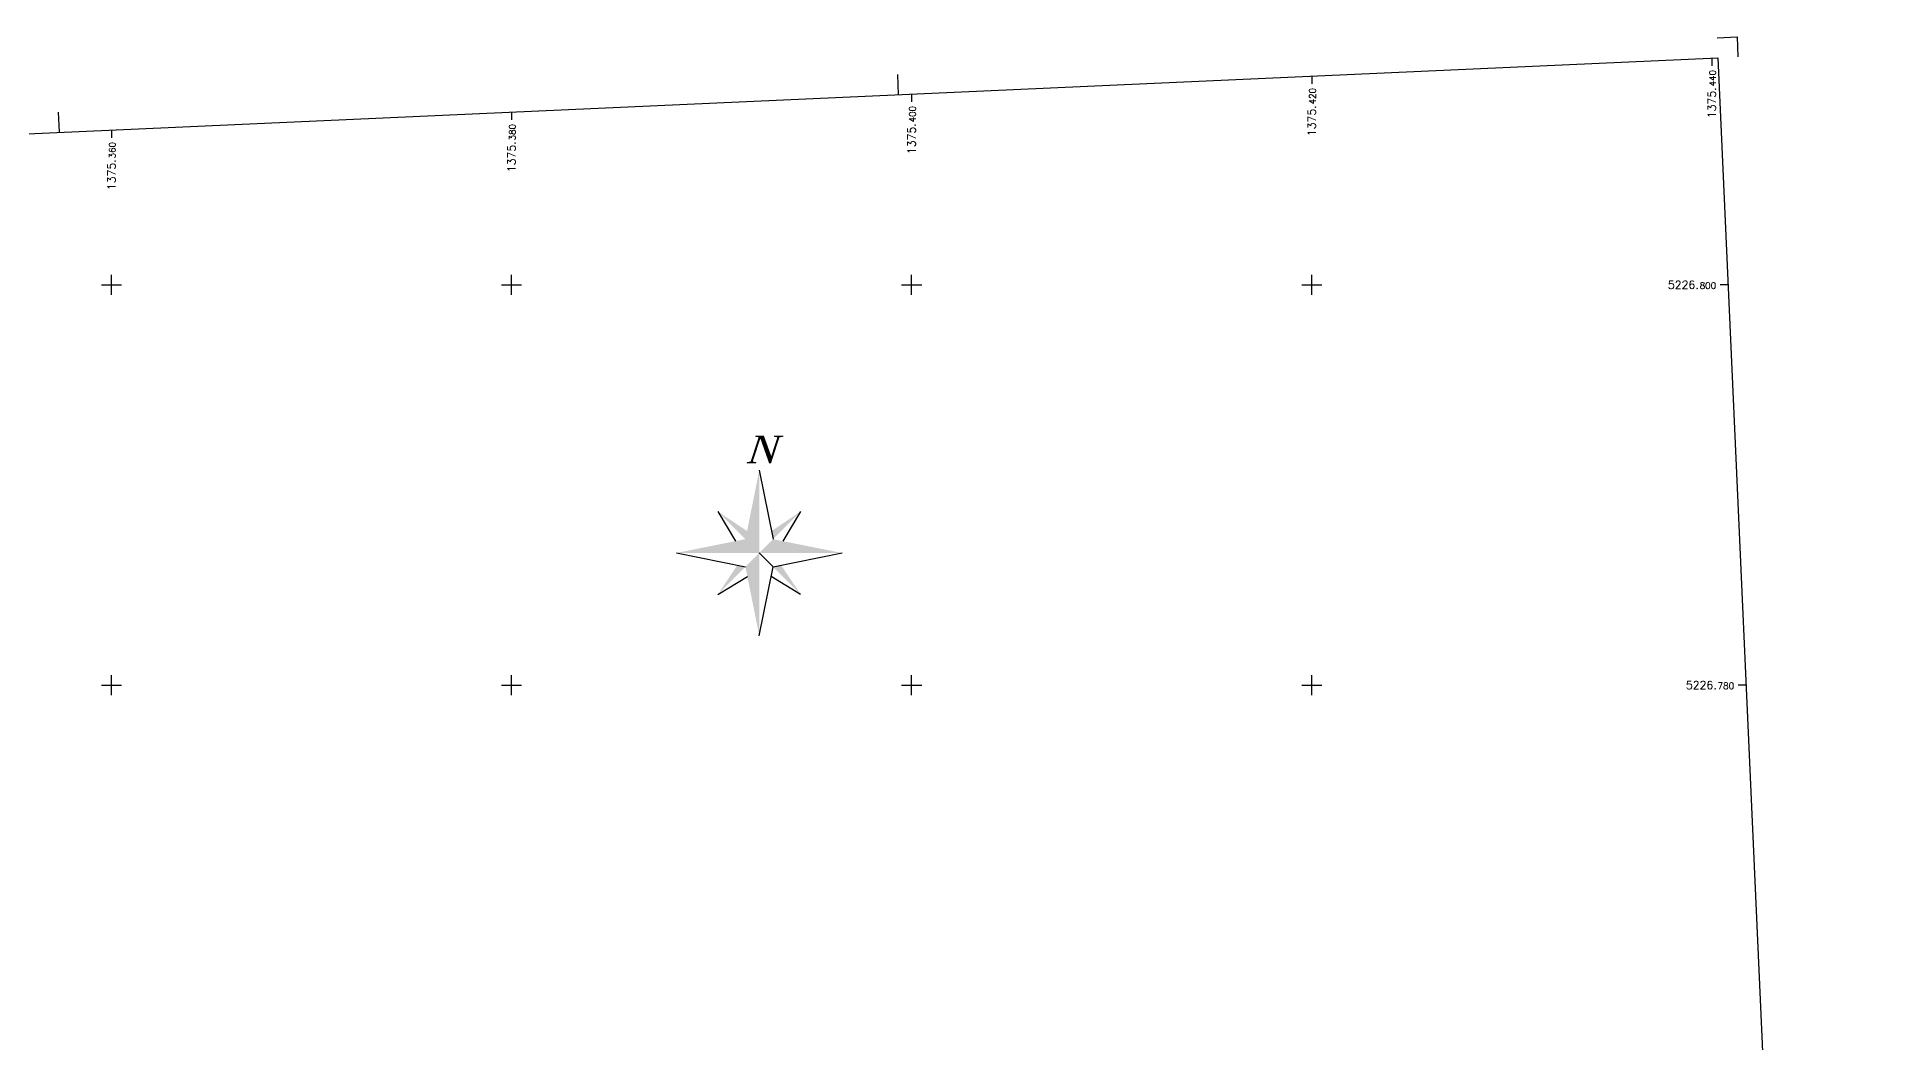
# Model space of a CAD drawing. Header units: metres. Extents: x 1373359 to 1376054, y 5226623 to 5228666.
# Drawn here: x 1375356.3 to 1375448.2, y 5226762.2 to 5226812.4 of the extents above; entities that cross this region are included whole.
import ezdxf
from ezdxf.enums import TextEntityAlignment as Align

# ---------------------------------------------------------------- set-up
doc = ezdxf.new("R2010")
doc.units = ezdxf.units.M
doc.header["$LTSCALE"] = 2
doc.layers.get('0').update_dxf_attribs({"color": 6})
for name, color, linetype in [('MEP_F_CADRE', 7, 'Continuous'), ('MEP_F_CARRO', 7, 'Continuous'), ('MEP_F_TEXCARRO', 7, 'Continuous'), ('MEP_P_FNORD', 7, 'Continuous')]:
    doc.layers.add(name, color=color, linetype=linetype)
doc.styles.get("Standard").update_dxf_attribs({"font": 'romans.shx'})
doc.styles.add('TNR', font='TIMES.TTF', dxfattribs={"width": 0.999})

# ---------------------------------------------------------------- blocks, each defined once
blk = doc.blocks.new('NORD')
for p, q in [((0, 4.138), (0.69, 0.69)), ((-2.069, 2.069), (-1.182, 0.591)), ((2.069, 2.069), (1.182, 0.591)), ((-4.138, 0), (-0.69, -0.69)), ((0.69, -0.69), (4.138, 0)), ((-2.069, -2.069), (-0.591, -1.182)), ((2.069, -2.069), (0.591, -1.182))]:
    blk.add_line(p, q)
blk.add_lwpolyline([(0, -4.138), (0.69, -0.69), (0, 0)])
for points in [[(0, 0), (0, 0), (0, 4.138), (-0.69, 0.69)], [(-2.069, 2.069), (-0.69, 0.69), (-0.609, 1.095)], [(2.069, 2.069), (0.69, 0.69), (0.609, 1.095)], [(-4.138, 0), (-0.69, 0.69), (0, 0)], [(0, 0), (0, -4.138), (-0.69, -0.69)], [(0, 0), (4.138, 0), (0.69, 0.69)], [(-2.069, -2.069), (-0.69, -0.69), (-1.095, -0.609)], [(2.069, -2.069), (0.69, -0.69), (1.095, -0.609)]]:
    blk.add_solid(points)
at = {"style": 'TNR', "oblique": 18, "width": 0.999}
blk.add_text('N', height=1.379, dxfattribs=at).set_placement((-0.69, 4.483))

msp = doc.modelspace()

# ---------------------------------------------------------------- linework, layer by layer
at = {"layer": 'MEP_F_CADRE', "flags": 128}
for points in [[(1375440.262, 5226812.346), (1375441.261, 5226812.391), (1375441.306, 5226811.392)], [(1375193.192, 5226741.78), (1375276.098, 5226745.507), (1375273.475, 5226803.848), (1375440.307, 5226811.347), (1375448.219, 5226635.325), (1375198.471, 5226624.098), (1375193.182, 5226741.779)], [(1375399.348, 5226809.506), (1375399.303, 5226810.505)], [(1375357.391, 5226807.62), (1375357.346, 5226808.619)]]:
    msp.add_lwpolyline(points, dxfattribs=at)
at = {"layer": 'MEP_F_CARRO'}
for p, q in [((1375360, 5226799.5), (1375360, 5226800.5)), ((1375380, 5226799.5), (1375380, 5226800.5)), ((1375400, 5226799.5), (1375400, 5226800.5)), ((1375420, 5226799.5), (1375420, 5226800.5)), ((1375359.5, 5226800), (1375360.5, 5226800)), ((1375379.5, 5226800), (1375380.5, 5226800)), ((1375399.5, 5226800), (1375400.5, 5226800)), ((1375419.5, 5226800), (1375420.5, 5226800)), ((1375359.5, 5226780), (1375360.5, 5226780)), ((1375360, 5226779.5), (1375360, 5226780.5)), ((1375379.5, 5226780), (1375380.5, 5226780)), ((1375380, 5226779.5), (1375380, 5226780.5)), ((1375399.5, 5226780), (1375400.5, 5226780)), ((1375400, 5226779.5), (1375400, 5226780.5)), ((1375419.5, 5226780), (1375420.5, 5226780)), ((1375420, 5226779.5), (1375420, 5226780.5))]:
    msp.add_line(p, q, dxfattribs=at)
at = {"layer": 'MEP_F_TEXCARRO'}
for p, q in [((1375440, 5226811.333), (1375440, 5226810.933)), ((1375420, 5226810.434), (1375420, 5226810.034)), ((1375400, 5226809.535), (1375400, 5226809.135)), ((1375380, 5226808.636), (1375380, 5226808.236)), ((1375360, 5226807.737), (1375360, 5226807.337)), ((1375440.817, 5226800), (1375440.417, 5226800)), ((1375441.716, 5226780), (1375441.316, 5226780))]:
    msp.add_line(p, q, dxfattribs=at)

# ---------------------------------------------------------------- block references
at = {"layer": 'MEP_P_FNORD'}
msp.add_blockref('NORD', (1375392.38, 5226786.6), dxfattribs=at)

# ---------------------------------------------------------------- texts
at = {"layer": 'MEP_F_TEXCARRO'}
for s, height, p in [('440', 0.32, (1375440.2, 5226810.733)), ('420', 0.32, (1375420.2, 5226809.834)), ('1375.', 0.4, (1375440.2, 5226809.865)), ('400', 0.32, (1375400.2, 5226808.935)), ('1375.', 0.4, (1375420.2, 5226808.966)), ('380', 0.32, (1375380.2, 5226808.036)), ('1375.', 0.4, (1375400.2, 5226808.067)), ('360', 0.32, (1375360.2, 5226807.137)), ('1375.', 0.4, (1375380.2, 5226807.167)), ('1375.', 0.4, (1375360.2, 5226806.268))]:
    msp.add_text(s, height=height, rotation=90, dxfattribs=at).set_placement(p, align=Align.RIGHT)
for s, height, p in [('5226.', 0.4, (1375439.348, 5226799.8)), ('800', 0.32, (1375440.217, 5226799.8)), ('5226.', 0.4, (1375440.247, 5226779.8)), ('780', 0.32, (1375441.116, 5226779.8))]:
    msp.add_text(s, height=height, dxfattribs=at).set_placement(p, align=Align.RIGHT)

doc.saveas('drawing.dxf')
